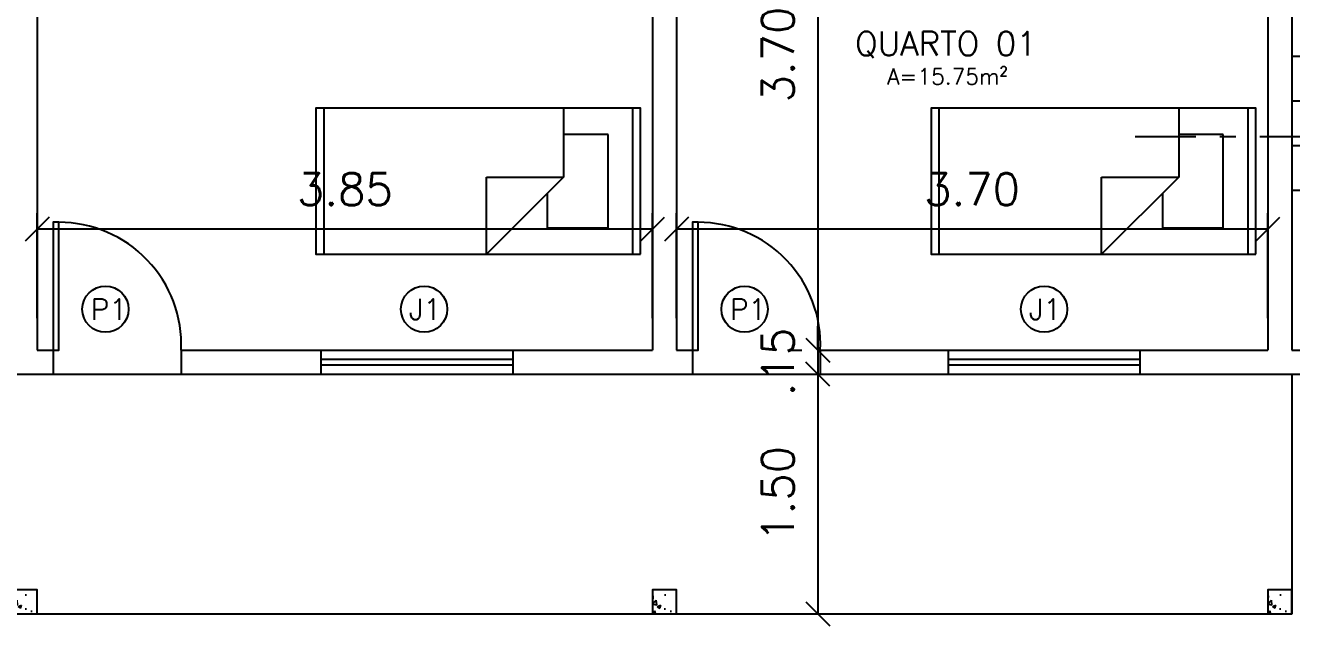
# Model space of a CAD drawing. Header units: millimetres. Extents: x 45003 to 46969, y 6653 to 6979.
# Drawn here: x 45080.44 to 45088.37, y 6871.66 to 6875.42 of the extents above; entities that cross this region are included whole.
import ezdxf

# ---------------------------------------------------------------- set-up
doc = ezdxf.new("R2010")
doc.units = ezdxf.units.MM
doc.linetypes.add('ACAD_ISO04W100', pattern=[30, 24, -3, 0, -3])
for name, color, linetype in [('ARQ-ALVENARIA', 4, 'Continuous'), ('ARQ-COTAS', 30, 'Continuous'), ('ARQ-EIXOS', 2, 'ACAD_ISO04W100'), ('ARQ-ESQ-01', 1, 'Continuous'), ('ARQ-ESQ-02', 2, 'Continuous'), ('ARQ-ESTRUTURA', 6, 'Continuous'), ('ARQ-HACHURA', 253, 'Continuous'), ('ARQ-MÓVEIS', 170, 'Continuous'), ('ARQ-PENA-02', 2, 'Continuous'), ('ARQ-PENA-FINA-CINZA', 8, 'Continuous'), ('ARQ-TEXTO2', 2, 'Continuous'), ('ARQ-TEXTO3', 3, 'Continuous')]:
    doc.layers.add(name, color=color, linetype=linetype)
doc.styles.add('ROMANS', font='romans.shx')
doc.styles.add('Romans_Anot', font='romans.shx')
doc.dimstyles.new('Escala 1-100', dxfattribs={"dimtxt": 0.2, "dimasz": 0.15, "dimexe": 0.1, "dimexo": 0.2, "dimgap": 0.15, "dimtad": 1, "dimzin": 4, "dimdsep": 46, "dimtxsty": 'Romans_Anot', "dimblk": 'OBLIQUE', "dimcen": 0.25, "dimclrd": 256, "dimclre": 256, "dimclrt": 2, "dimadec": 0, "dimazin": 0, "dimtfac": 1, "dimtix": 1, "dimtmove": 2, "dimatfit": 3, "dimfxl": 0, "dimlwd": -1, "dimlwe": -1, "dimarcsym": 0})

# ---------------------------------------------------------------- blocks, each defined once
blk = doc.blocks.new('mobiliariop156')
for p, q in [((-1.9812, -0.4572), (-1.9812, 0.4572)), ((-0.4826, 0.4572), (-0.4826, 0.0254)), ((-0.0508, 0.4572), (-0.0508, -0.4572)), ((-0.2032, 0.2921), (-0.4826, 0.2921)), ((-0.2032, -0.2921), (-0.2032, 0.2921)), ((-0.9652, -0.4572), (-0.9652, 0.0254)), ((-0.4826, 0.0254), (-0.9652, -0.4572)), ((-0.9652, 0.0254), (-0.4826, 0.0254)), ((-0.5842, -0.0762), (-0.5842, -0.2921)), ((-0.5842, -0.2921), (-0.2032, -0.2921))]:
    blk.add_line(p, q)
blk.add_lwpolyline([(0, -0.4572), (0, 0.4572), (-2.032, 0.4572), (-2.032, -0.4572)], close=True)
blk = doc.blocks.new('_Oblique')
at = {"color": 0, "linetype": 'ByBlock', "lineweight": -2}
blk.add_line((-0.5, -0.5), (0.5, 0.5), dxfattribs=at)
blk = doc.blocks.new('*D138')
at = {"layer": 'ARQ-COTAS', "transparency": 16777216}
for p, q in [((45084.5165, 6873.5893), (45084.5165, 6874.2461)), ((45088.2165, 6873.5893), (45088.2165, 6874.2461)), ((45088.2165, 6874.1461), (45084.5165, 6874.1461))]:
    blk.add_line(p, q, dxfattribs=at)
at = {"layer": 'Defpoints', "color": 0, "transparency": 16777216}
for p in [(45084.5165, 6874.1461), (45084.5165, 6873.3893), (45088.2165, 6873.3893)]:
    blk.add_point(p, dxfattribs=at)
at = {"layer": 'ARQ-COTAS', "transparency": 16777216, "xscale": 0.15, "yscale": 0.15, "zscale": 0.15, "rotation": 180}
blk.add_blockref('_Oblique', (45084.5165, 6874.1461), dxfattribs=at)
at = {"layer": 'ARQ-COTAS', "transparency": 16777216, "xscale": 0.15, "yscale": 0.15, "zscale": 0.15}
blk.add_blockref('_Oblique', (45088.2165, 6874.1461), dxfattribs=at)
at = {"layer": 'ARQ-COTAS', "color": 2, "transparency": 16777216, "insert": (45086.3665, 6874.3961), "char_height": 0.2, "attachment_point": 5, "style": 'Romans_Anot'}
blk.add_mtext('3.70', dxfattribs=at)
blk = doc.blocks.new('*D139')
at = {"layer": 'ARQ-COTAS', "transparency": 16777216}
for p, q in [((45080.5165, 6873.5893), (45080.5165, 6874.2461)), ((45084.3665, 6873.5893), (45084.3665, 6874.2461)), ((45084.3665, 6874.1461), (45080.5165, 6874.1461))]:
    blk.add_line(p, q, dxfattribs=at)
at = {"layer": 'Defpoints', "color": 0, "transparency": 16777216}
for p in [(45080.5165, 6874.1461), (45080.5165, 6873.3893), (45084.3665, 6873.3893)]:
    blk.add_point(p, dxfattribs=at)
at = {"layer": 'ARQ-COTAS', "transparency": 16777216, "xscale": 0.15, "yscale": 0.15, "zscale": 0.15, "rotation": 180}
blk.add_blockref('_Oblique', (45080.5165, 6874.1461), dxfattribs=at)
at = {"layer": 'ARQ-COTAS', "transparency": 16777216, "xscale": 0.15, "yscale": 0.15, "zscale": 0.15}
blk.add_blockref('_Oblique', (45084.3665, 6874.1461), dxfattribs=at)
at = {"layer": 'ARQ-COTAS', "color": 2, "transparency": 16777216, "insert": (45082.4415, 6874.3961), "char_height": 0.2, "attachment_point": 5, "style": 'Romans_Anot'}
blk.add_mtext('3.85', dxfattribs=at)
blk = doc.blocks.new('*D149')
at = {"layer": 'ARQ-COTAS', "transparency": 16777216}
for p, q in [((45085.5665, 6877.0893), (45085.3017, 6877.0893)), ((45085.4017, 6877.0893), (45085.4017, 6873.3893)), ((45085.2165, 6873.3893), (45085.3017, 6873.3893))]:
    blk.add_line(p, q, dxfattribs=at)
at = {"layer": 'Defpoints', "color": 0, "transparency": 16777216}
for p in [(45085.7665, 6877.0893), (45085.4017, 6873.3893), (45085.4165, 6873.3893)]:
    blk.add_point(p, dxfattribs=at)
at = {"layer": 'ARQ-COTAS', "transparency": 16777216, "xscale": 0.15, "yscale": 0.15, "zscale": 0.15}
for p, rotation in [((45085.4017, 6877.0893), 90), ((45085.4017, 6873.3893), 270)]:
    blk.add_blockref('_Oblique', p, dxfattribs=dict(at, rotation=rotation))
at = {"layer": 'ARQ-COTAS', "color": 2, "transparency": 16777216, "insert": (45085.1517, 6875.2393), "char_height": 0.2, "attachment_point": 5, "rotation": 90, "style": 'Romans_Anot'}
blk.add_mtext('3.70', dxfattribs=at)
blk = doc.blocks.new('*D150')
at = {"layer": 'ARQ-COTAS', "transparency": 16777216}
for p, q in [((45085.4017, 6873.3893), (45085.4017, 6873.5393)), ((45085.2165, 6873.3893), (45085.3017, 6873.3893)), ((45085.4017, 6873.3893), (45085.4017, 6873.2393)), ((45085.2165, 6873.2393), (45085.3017, 6873.2393)), ((45085.4017, 6873.2393), (45085.4017, 6873.0893))]:
    blk.add_line(p, q, dxfattribs=at)
at = {"layer": 'Defpoints', "color": 0, "transparency": 16777216}
for p in [(45085.4165, 6873.3893), (45085.4017, 6873.2393), (45085.4165, 6873.2393)]:
    blk.add_point(p, dxfattribs=at)
at = {"layer": 'ARQ-COTAS', "transparency": 16777216, "xscale": 0.15, "yscale": 0.15, "zscale": 0.15}
for p, rotation in [((45085.4017, 6873.3893), 270), ((45085.4017, 6873.2393), 90)]:
    blk.add_blockref('_Oblique', p, dxfattribs=dict(at, rotation=rotation))
at = {"layer": 'ARQ-COTAS', "color": 2, "transparency": 16777216, "insert": (45085.1517, 6873.3143), "char_height": 0.2, "attachment_point": 5, "rotation": 90, "style": 'Romans_Anot'}
blk.add_mtext('.15', dxfattribs=at)
blk = doc.blocks.new('*D151')
at = {"layer": 'ARQ-COTAS', "transparency": 16777216}
for p, q in [((45085.2165, 6873.2393), (45085.3017, 6873.2393)), ((45085.4017, 6873.2393), (45085.4017, 6871.7393)), ((45085.2806, 6871.7393), (45085.5017, 6871.7393))]:
    blk.add_line(p, q, dxfattribs=at)
at = {"layer": 'Defpoints', "color": 0, "transparency": 16777216}
for p in [(45085.4165, 6873.2393), (45085.0806, 6871.7393), (45085.4017, 6871.7393)]:
    blk.add_point(p, dxfattribs=at)
at = {"layer": 'ARQ-COTAS', "transparency": 16777216, "xscale": 0.15, "yscale": 0.15, "zscale": 0.15}
for p, rotation in [((45085.4017, 6873.2393), 90), ((45085.4017, 6871.7393), 270)]:
    blk.add_blockref('_Oblique', p, dxfattribs=dict(at, rotation=rotation))
at = {"layer": 'ARQ-COTAS', "color": 2, "transparency": 16777216, "insert": (45085.1517, 6872.4893), "char_height": 0.2, "attachment_point": 5, "rotation": 90, "style": 'Romans_Anot'}
blk.add_mtext('1.50', dxfattribs=at)

msp = doc.modelspace()

# ---------------------------------------------------------------- hatches: boundary and pattern name
at = {"layer": 'ARQ-HACHURA'}
h = msp.add_hatch(dxfattribs=at)
h.set_pattern_fill('AR-CONC', color=256, scale=0.03, double=1)
h.set_pattern_definition([(50, (45080.36648, 6871.73931), (0.21518, -0.01883), [0.0225, -0.2475]), (355, (45080.36648, 6871.7393), (-0.04163, 0.22566), [0.018, -0.198]), (100.45, (45080.38441, 6871.73774), (0.17355, 0.20683), [0.01912, -0.21034]), (46.18, (45080.36648, 6871.7993), (0.32017, -0.04966), [0.03375, -0.37125]), (96.64, (45080.39316, 6871.79517), (0.2804, 0.29224), [0.02868, -0.31551]), (351.18, (45080.36648, 6871.7993), (0.2804, 0.29224), [0.027, -0.297]), (21, (45080.39648, 6871.78431), (0.17907, -0.12079), [0.0225, -0.2475]), (326, (45080.39648, 6871.7843), (0.073, 0.21755), [0.018, -0.198]), (71.45, (45080.4114, 6871.77424), (0.25207, 0.09676), [0.01912, -0.21034]), (37.5, (45080.36648, 6871.73931), (0.003648, 0.099868), [0, -0.1956, 0, -0.201, 0, -0.19875]), (7.5, (45080.36648, 6871.73931), (0.07892, 0.118324), [0, -0.1146, 0, -0.1911, 0, -0.07575]), (327.5, (45080.29958, 6871.73931), (0.160147, -0.006766), [0, -0.075, 0, -0.234, 0, -0.3105]), (317.5, (45080.26958, 6871.73931), (0.174956, 0.03003), [0, -0.0975, 0, -0.1554, 0, -0.2205])])
h.paths.add_polyline_path([(45080.5165, 6871.8893), (45080.3665, 6871.8893), (45080.3665, 6871.7393), (45080.5165, 6871.7393)])
h = msp.add_hatch(dxfattribs=at)
h.set_pattern_fill('AR-CONC', color=256, scale=0.03, double=1)
h.set_pattern_definition([(50, (45084.36648, 6871.73931), (0.21518, -0.01883), [0.0225, -0.2475]), (355, (45084.36648, 6871.7393), (-0.04163, 0.22566), [0.018, -0.198]), (100.45, (45084.38441, 6871.73774), (0.17355, 0.20683), [0.01912, -0.21034]), (46.18, (45084.36648, 6871.7993), (0.32017, -0.04966), [0.03375, -0.37125]), (96.64, (45084.39316, 6871.79517), (0.2804, 0.29224), [0.02868, -0.31551]), (351.18, (45084.36648, 6871.7993), (0.2804, 0.29224), [0.027, -0.297]), (21, (45084.39648, 6871.78431), (0.17907, -0.12079), [0.0225, -0.2475]), (326, (45084.39648, 6871.7843), (0.073, 0.21755), [0.018, -0.198]), (71.45, (45084.4114, 6871.77424), (0.25207, 0.09676), [0.01912, -0.21034]), (37.5, (45084.36648, 6871.73931), (0.003648, 0.099868), [0, -0.1956, 0, -0.201, 0, -0.19875]), (7.5, (45084.36648, 6871.73931), (0.07892, 0.118324), [0, -0.1146, 0, -0.1911, 0, -0.07575]), (327.5, (45084.29958, 6871.73931), (0.160147, -0.006766), [0, -0.075, 0, -0.234, 0, -0.3105]), (317.5, (45084.26958, 6871.73931), (0.174956, 0.03003), [0, -0.0975, 0, -0.1554, 0, -0.2205])])
h.paths.add_polyline_path([(45084.5165, 6871.8893), (45084.3665, 6871.8893), (45084.3665, 6871.7393), (45084.5165, 6871.7393)])
h = msp.add_hatch(dxfattribs=at)
h.set_pattern_fill('AR-CONC', color=256, scale=0.03, double=1)
h.set_pattern_definition([(50, (45088.21648, 6871.73931), (0.21518, -0.01883), [0.0225, -0.2475]), (355, (45088.21648, 6871.7393), (-0.04163, 0.22566), [0.018, -0.198]), (100.45, (45088.23441, 6871.73774), (0.17355, 0.20683), [0.01912, -0.21034]), (46.18, (45088.21648, 6871.7993), (0.32017, -0.04966), [0.03375, -0.37125]), (96.64, (45088.24316, 6871.79517), (0.2804, 0.29224), [0.02868, -0.31551]), (351.18, (45088.21648, 6871.7993), (0.2804, 0.29224), [0.027, -0.297]), (21, (45088.24648, 6871.78431), (0.17907, -0.12079), [0.0225, -0.2475]), (326, (45088.24648, 6871.7843), (0.073, 0.21755), [0.018, -0.198]), (71.45, (45088.2614, 6871.77424), (0.25207, 0.09676), [0.01912, -0.21034]), (37.5, (45088.21648, 6871.73931), (0.003648, 0.099868), [0, -0.1956, 0, -0.201, 0, -0.19875]), (7.5, (45088.21648, 6871.73931), (0.07892, 0.118324), [0, -0.1146, 0, -0.1911, 0, -0.07575]), (327.5, (45088.14958, 6871.73931), (0.160147, -0.006766), [0, -0.075, 0, -0.234, 0, -0.3105]), (317.5, (45088.11958, 6871.73931), (0.174956, 0.03003), [0, -0.0975, 0, -0.1554, 0, -0.2205])])
h.paths.add_polyline_path([(45088.3665, 6871.8893), (45088.2165, 6871.8893), (45088.2165, 6871.7393), (45088.3665, 6871.7393)])

# ---------------------------------------------------------------- linework, layer by layer
at = {"layer": 'ARQ-ALVENARIA'}
for p, q in [((45080.5165, 6878.7393), (45080.5165, 6873.3893)), ((45084.5165, 6878.7393), (45084.5165, 6873.3893)), ((45088.3665, 6878.7393), (45088.3665, 6873.3893)), ((45084.3665, 6877.0893), (45084.3665, 6873.3893)), ((45088.2165, 6877.0893), (45088.2165, 6873.3893)), ((45080.5165, 6873.3893), (45080.6165, 6873.3893)), ((45080.6165, 6873.3893), (45080.6165, 6873.2393)), ((45081.4165, 6873.3893), (45082.2915, 6873.3893)), ((45081.4165, 6873.3893), (45081.4165, 6873.2393)), ((45082.2915, 6873.3893), (45082.2915, 6873.2393)), ((45083.4915, 6873.3893), (45084.3665, 6873.3893)), ((45083.4915, 6873.3893), (45083.4915, 6873.2393)), ((45084.5165, 6873.3893), (45084.6165, 6873.3893)), ((45084.6165, 6873.3893), (45084.6165, 6873.2393)), ((45085.4165, 6873.3893), (45086.2165, 6873.3893)), ((45085.4165, 6873.3893), (45085.4165, 6873.2393)), ((45086.2165, 6873.3893), (45086.2165, 6873.2393)), ((45087.4165, 6873.3893), (45088.2165, 6873.3893)), ((45087.4165, 6873.3893), (45087.4165, 6873.2393)), ((45088.3665, 6873.3893), (45088.4519, 6873.3893)), ((45079.4915, 6873.2393), (45080.6165, 6873.2393)), ((45081.4165, 6873.2393), (45082.2915, 6873.2393)), ((45083.4915, 6873.2393), (45084.6165, 6873.2393)), ((45085.4165, 6873.2393), (45086.2165, 6873.2393)), ((45087.4165, 6873.2393), (45088.3665, 6873.2393)), ((45088.3665, 6873.2393), (45088.4519, 6873.2393))]:
    msp.add_line(p, q, dxfattribs=at)
at = {"layer": 'ARQ-COTAS'}
for p, q in [((45088.3665, 6875.2293), (45089.3665, 6875.2293)), ((45088.3665, 6874.9493), (45089.3665, 6874.9493)), ((45088.3665, 6874.6693), (45089.3665, 6874.6693)), ((45088.3665, 6874.3893), (45089.3665, 6874.3893))]:
    msp.add_line(p, q, dxfattribs=at)
at = {"layer": 'ARQ-EIXOS', "ltscale": 0.05}
msp.add_line((45089.3665, 6874.7243), (45087.3867, 6874.7243), dxfattribs=at)
at = {"layer": 'ARQ-ESQ-01'}
for p, q in [((45082.2915, 6873.3893), (45083.4915, 6873.3893)), ((45086.2165, 6873.3893), (45087.4165, 6873.3893)), ((45082.2915, 6873.2393), (45083.4915, 6873.2393)), ((45086.2165, 6873.2393), (45087.4165, 6873.2393))]:
    msp.add_line(p, q, dxfattribs=at)
at = {"layer": 'ARQ-ESQ-01', "ltscale": 0.03}
for centre in [(45080.9429, 6873.6452), (45082.9367, 6873.6452), (45084.9429, 6873.6452), (45086.8168, 6873.6452)]:
    msp.add_circle(centre, 0.1447, dxfattribs=at)
at = {"layer": 'ARQ-ESQ-01'}
for centre in [(45080.6515, 6873.4235), (45084.6515, 6873.4235)]:
    msp.add_arc(centre, 0.7658, 357.43768, 90, dxfattribs=at)
at = {"layer": 'ARQ-ESQ-02'}
for points in [[(45080.6165, 6873.3893), (45080.6515, 6873.3893), (45080.6515, 6874.1893), (45080.6165, 6874.1893)], [(45084.6165, 6873.3893), (45084.6515, 6873.3893), (45084.6515, 6874.1893), (45084.6165, 6874.1893)]]:
    msp.add_lwpolyline(points, close=True, dxfattribs=at)
at = {"layer": 'ARQ-ESTRUTURA'}
for points in [[(45080.3665, 6871.7393), (45080.5165, 6871.7393), (45080.5165, 6871.8893), (45080.3665, 6871.8893)], [(45084.3665, 6871.7393), (45084.5165, 6871.7393), (45084.5165, 6871.8893), (45084.3665, 6871.8893)], [(45088.2165, 6871.7393), (45088.3665, 6871.7393), (45088.3665, 6871.8893), (45088.2165, 6871.8893)]]:
    msp.add_lwpolyline(points, close=True, dxfattribs=at)
at = {"layer": 'ARQ-PENA-02', "ltscale": 0.025}
for p, q in [((45082.2915, 6873.3318), (45083.4915, 6873.3318)), ((45082.2915, 6873.2968), (45083.4915, 6873.2968)), ((45086.2165, 6873.3318), (45087.4165, 6873.3318)), ((45086.2165, 6873.2968), (45087.4165, 6873.2968))]:
    msp.add_line(p, q, dxfattribs=at)
at = {"layer": 'ARQ-PENA-FINA-CINZA'}
for p, q in [((45080.6165, 6873.2393), (45081.4165, 6873.2393)), ((45084.6165, 6873.2393), (45085.4165, 6873.2393)), ((45088.3665, 6873.2393), (45088.3665, 6871.7393)), ((45044.3665, 6871.7393), (45088.3665, 6871.7393))]:
    msp.add_line(p, q, dxfattribs=at)

# ---------------------------------------------------------------- block references
at = {"layer": 'ARQ-MÓVEIS'}
for p in [(45084.292, 6874.4463), (45088.142, 6874.4463)]:
    msp.add_blockref('mobiliariop156', p, dxfattribs=at)

# ---------------------------------------------------------------- texts
at = {"layer": 'ARQ-TEXTO2', "insert": (45085.8356, 6875.1519), "char_height": 0.1, "attachment_point": 1, "style": 'ROMANS'}
msp.add_mtext('A=15.75m²', dxfattribs=at)
at = {"layer": 'ARQ-TEXTO2', "char_height": 0.13, "width": 0.199395, "attachment_point": 1, "style": 'ROMANS'}
for s, insert in [('P1', (45080.8501, 6873.7095)), ('J1', (45082.8439, 6873.7095)), ('P1', (45084.8501, 6873.7095)), ('J1', (45086.724, 6873.7095))]:
    msp.add_mtext(s, dxfattribs=dict(at, insert=insert))
at = {"layer": 'ARQ-TEXTO3', "insert": (45086.2027, 6875.3008), "char_height": 0.15, "attachment_point": 5, "style": 'ROMANS'}
msp.add_mtext('QUARTO 01', dxfattribs=at)

# ---------------------------------------------------------------- dimensions: what is measured, and where the dimension line sits
at = {"layer": 'ARQ-COTAS'}
for base, p1, p2, picture, middle in [((45085.4017, 6873.3893), (45085.7665, 6877.0893), (45085.4165, 6873.3893), '*D149', (45085.1517, 6875.2393)), ((45085.4017, 6873.2393), (45085.4165, 6873.3893), (45085.4165, 6873.2393), '*D150', (45085.1517, 6873.3143)), ((45085.4017, 6871.7393), (45085.4165, 6873.2393), (45085.0806, 6871.7393), '*D151', (45085.1517, 6872.4893))]:
    dim = msp.add_linear_dim(base=base, p1=p1, p2=p2, angle=90, dimstyle='Escala 1-100', dxfattribs=at)
    dim.commit()
    dim.dimension.update_dxf_attribs({"geometry": picture, "text_midpoint": middle})
dim = msp.add_linear_dim(base=(45080.5165, 6874.1461), p1=(45084.3665, 6873.3893), p2=(45080.5165, 6873.3893), dimstyle='Escala 1-100', dxfattribs=at)
dim.commit()
dim.dimension.update_dxf_attribs({"geometry": '*D139', "text_midpoint": (45082.4415, 6874.3961)})
dim = msp.add_aligned_dim(p1=(45088.2165, 6873.3893), p2=(45084.5165, 6873.3893), distance=-0.7568, dimstyle='Escala 1-100', dxfattribs=at)
dim.commit()
dim.dimension.update_dxf_attribs({"geometry": '*D138', "text_midpoint": (45086.3665, 6874.3961)})

doc.saveas('drawing.dxf')
